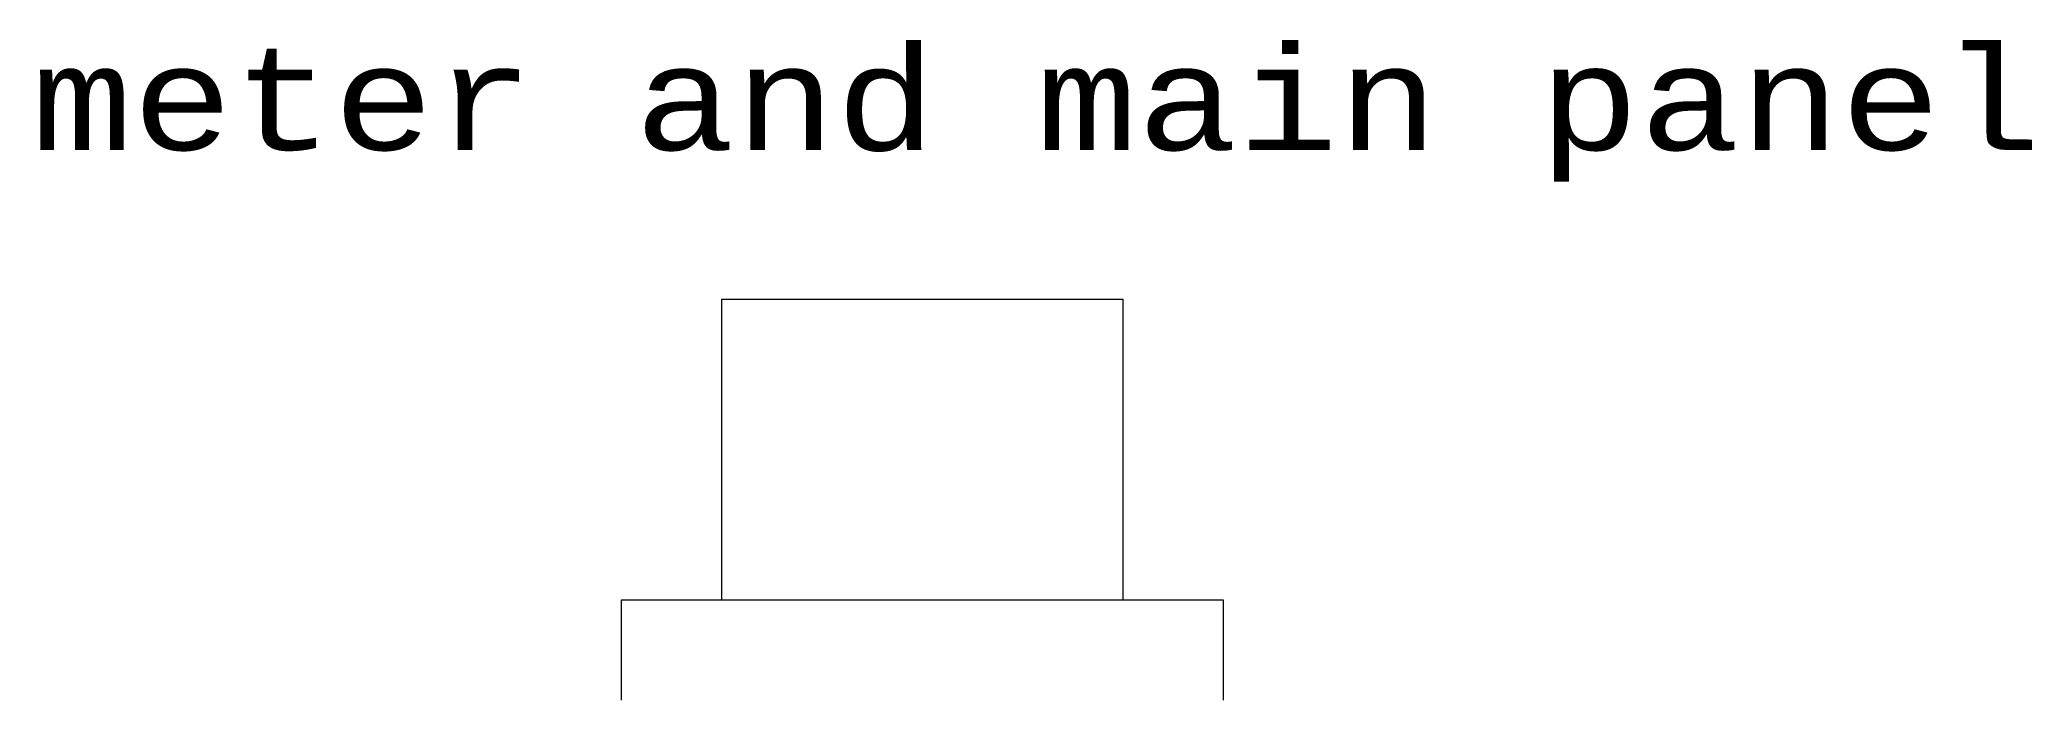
# Model space of a CAD drawing. Header units: inches. Extents: x 56.5 to 76.4, y 528 to 534.6.
import ezdxf

# ---------------------------------------------------------------- set-up
doc = ezdxf.new("R2010")
doc.units = ezdxf.units.IN
doc.header["$MEASUREMENT"] = 0
doc.layers.add('A101-Floorplan-1st-floor', color=7, linetype='Continuous', lineweight=9)
doc.styles.add('Reg', font='Courier New.ttf', dxfattribs={"height": 1})

msp = doc.modelspace()

# ---------------------------------------------------------------- linework, layer by layer
at = {"layer": 'A101-Floorplan-1st-floor', "lineweight": 5}
for p, q in [((63.287, 528.988), (63.287, 531.988)), ((63.287, 531.988), (67.287, 531.988)), ((67.287, 531.988), (67.287, 528.988)), ((62.287, 527.988), (62.287, 528.988)), ((62.287, 528.988), (68.287, 528.988)), ((68.287, 528.988), (68.287, 527.988))]:
    msp.add_line(p, q, dxfattribs=at)

# ---------------------------------------------------------------- texts
at = {"layer": 'A101-Floorplan-1st-floor', "lineweight": 5, "style": 'Reg'}
msp.add_text('meter and main panel', height=1, dxfattribs=at).set_placement((56.406, 533.477))

doc.saveas('drawing.dxf')
